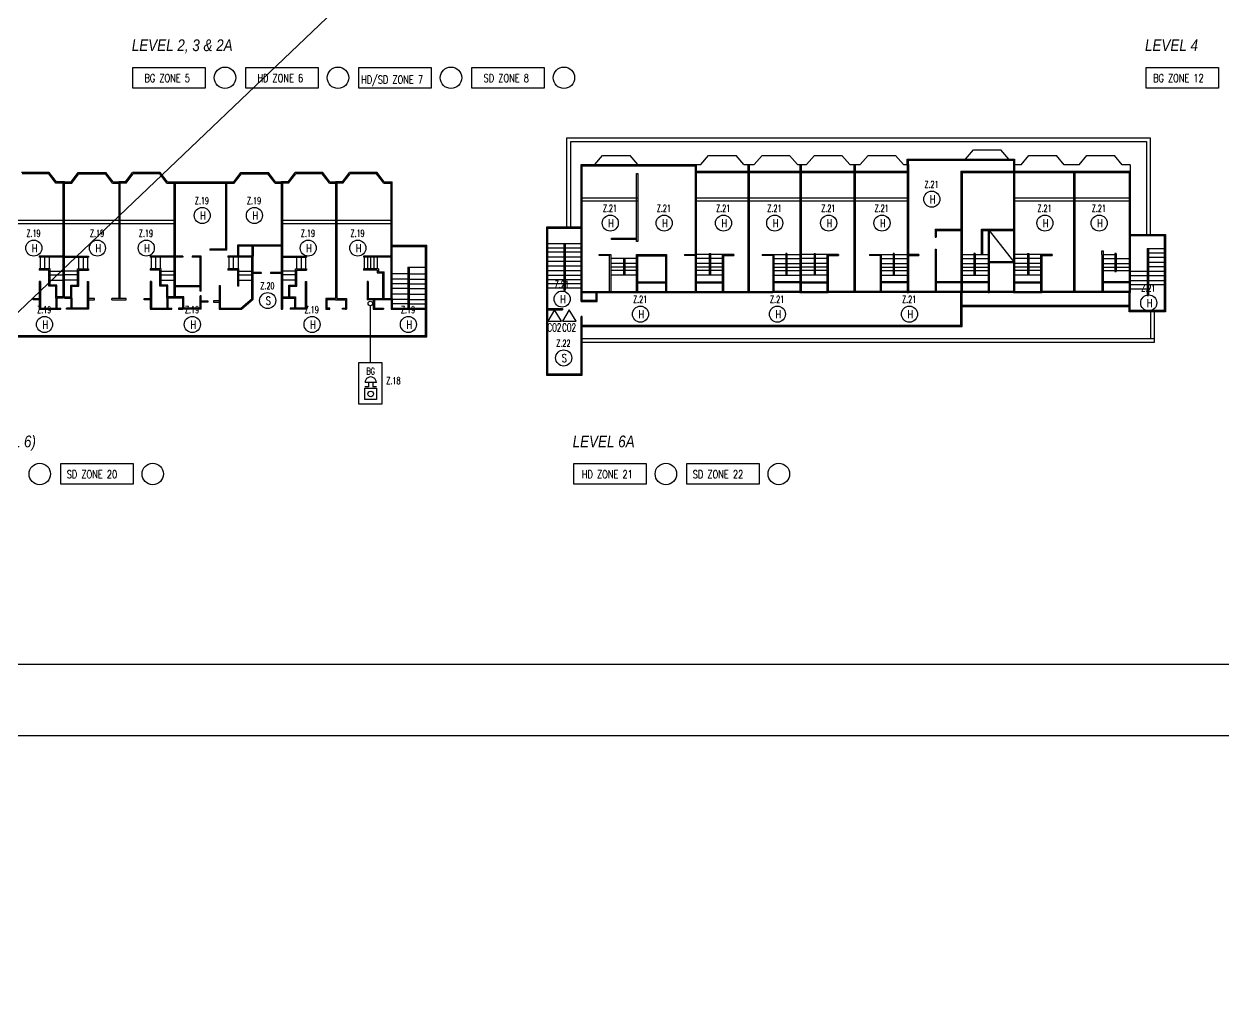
# Model space of a CAD drawing. Extents: x -3977 to 6343, y -1567 to 1206.
# Drawn here: x -2976.2 to -2640.8, y -1567.3 to -1292.1 of the extents above; entities that cross this region are included whole.
import ezdxf

# ---------------------------------------------------------------- set-up
doc = ezdxf.new("R2010")
doc.units = 0
doc.layers.get('0').update_dxf_attribs({"linetype": 'CONTINUOUS'})
for name, color, linetype in [('BUILD', 8, 'CONTINUOUS'), ('FF_GRID_LINE', 8, 'CONTINUOUS'), ('MIMIC_SIZE', 7, 'CONTINUOUS'), ('TEXT', 8, 'CONTINUOUS')]:
    doc.layers.add(name, color=color, linetype=linetype)
doc.styles.add('ARIAL_NARROW_ITALIC', font='ARIALNI.TTF')
doc.styles.add('BADAI', font='romans.shx', dxfattribs={"width": 0.65})
doc.styles.add('PLOT02__REVB$0$NARROW', font='SIMPLEX', dxfattribs={"width": 0.75})

# ---------------------------------------------------------------- blocks, each defined once
blk = doc.blocks.new('D-433-1_MIMIC_SIZE_900_X_1')
at = {"layer": 'MIMIC_SIZE'}
for points in [[(3.62, 53.07), (868.62, 53.07), (868.62, 478.07), (3.62, 478.07)], [(23.62, 73.07), (848.62, 73.07), (848.62, 458.07), (23.62, 458.07)]]:
    blk.add_lwpolyline(points, close=True, dxfattribs=at)

msp = doc.modelspace()

# ---------------------------------------------------------------- linework, layer by layer
at = {"color": 1}
for p, q in [((-2827.774, -1372.106), (-2829.679, -1375.282)), ((-2825.862, -1375.292), (-2827.774, -1372.106)), ((-2823.652, -1372.106), (-2825.557, -1375.282)), ((-2821.739, -1375.292), (-2823.652, -1372.106)), ((-2829.679, -1375.282), (-2825.862, -1375.292)), ((-2825.557, -1375.282), (-2821.739, -1375.292)), ((-2880.785, -1397.28, 16734.629), (-2880.781, -1394.099, 16734.629)), ((-2879.787, -1393.702, 16734.629), (-2880.781, -1393.701, 16734.629)), ((-2880.781, -1394.099, 16734.629), (-2877.6, -1394.102, 16734.629)), ((-2877.598, -1392.511, 16734.629), (-2880.78, -1392.508, 16734.629)), ((-2879.785, -1392.509, 16734.629), (-2879.787, -1393.702, 16734.629)), ((-2878.592, -1392.51, 16734.629), (-2878.594, -1393.703, 16734.629)), ((-2877.599, -1393.704, 16734.629), (-2878.594, -1393.703, 16734.629)), ((-2877.6, -1394.102, 16734.629), (-2877.603, -1397.284, 16734.629))]:
    msp.add_line(p, q, dxfattribs=at)
at = {"color": 7, "linetype": 'BYBLOCK'}
for points in [[(-2945.696, -1304.31), (-2925.446, -1304.31), (-2925.446, -1310.096), (-2945.696, -1310.096)], [(-2914.095, -1304.31), (-2893.845, -1304.31), (-2893.845, -1310.096), (-2914.095, -1310.096)], [(-2882.493, -1304.31), (-2862.244, -1304.31), (-2862.244, -1310.096), (-2882.493, -1310.096)], [(-2850.892, -1304.31), (-2830.643, -1304.31), (-2830.643, -1310.096), (-2850.892, -1310.096)], [(-2662.28, -1304.31), (-2642.03, -1304.31), (-2642.03, -1310.096), (-2662.28, -1310.096)], [(-2965.905, -1415.195), (-2945.655, -1415.195), (-2945.655, -1420.982), (-2965.905, -1420.982)], [(-2822.382, -1415.195), (-2802.133, -1415.195), (-2802.133, -1420.982), (-2822.382, -1420.982)], [(-2790.781, -1415.195), (-2770.531, -1415.195), (-2770.531, -1420.982), (-2790.781, -1420.982)]]:
    msp.add_lwpolyline(points, close=True, dxfattribs=at)
at = {"color": 1}
msp.add_lwpolyline([(-2882.539, -1386.879), (-2876.066, -1386.879), (-2876.066, -1398.52), (-2882.539, -1398.52)], close=True, dxfattribs=at)
at = {"color": 1, "linetype": 'BYBLOCK'}
for centre, radius in [((-2919.941, -1307.203), 3), ((-2888.34, -1307.203), 3), ((-2856.738, -1307.203), 3), ((-2825.137, -1307.203), 3), ((-2722.239, -1341.178), 2.25), ((-2926.307, -1345.74), 2.25), ((-2911.718, -1345.74), 2.25), ((-2812.17, -1347.876), 2.25), ((-2797.099, -1347.876), 2.25), ((-2780.498, -1347.876), 2.25), ((-2766.173, -1347.876), 2.25), ((-2751.089, -1347.876), 2.25), ((-2736.171, -1347.876), 2.25), ((-2690.605, -1347.876), 2.25), ((-2675.417, -1347.876), 2.25), ((-2973.426, -1354.875), 2.25), ((-2955.629, -1354.875), 2.25), ((-2941.964, -1354.875), 2.25), ((-2896.654, -1354.875), 2.25), ((-2882.794, -1354.875), 2.25), ((-2907.994, -1369.547), 2.25), ((-2825.642, -1369.126), 2.25), ((-2661.561, -1370.211), 2.25), ((-2879.303, -1370.352), 0.63), ((-2803.72, -1373.351), 2.25), ((-2765.418, -1373.351), 2.25), ((-2728.486, -1373.351), 2.25), ((-2970.42, -1376.247), 2.25), ((-2929.078, -1376.247), 2.25), ((-2895.588, -1376.247), 2.25), ((-2868.643, -1376.247), 2.25), ((-2825.199, -1385.618), 2.25), ((-2971.751, -1418.088), 3), ((-2940.15, -1418.088), 3), ((-2796.627, -1418.088), 3), ((-2765.026, -1418.088), 3)]:
    msp.add_circle(centre, radius, dxfattribs=at)
at = {"color": 1}
msp.add_circle((-2879.192, -1395.691, 16734.629), 0.795, dxfattribs=at)
msp.add_arc((-2879.189, -1392.51, 16734.629), 1.591, 359.93967, 179.93967, dxfattribs=at)
at = {"layer": 'FF_GRID_LINE', "color": 1}
msp.add_line((-2877.603, -1397.284, 16734.629), (-2880.785, -1397.28, 16734.629), dxfattribs=at)
at = {"layer": 'MIMIC_SIZE', "color": 1}
for p, q in [((-2537.734, -952.855), (-3181.641, -1567.27)), ((-2879.303, -1370.982), (-2879.303, -1386.879))]:
    msp.add_line(p, q, dxfattribs=at)
at = {"layer": 'MIMIC_SIZE', "color": 0, "linetype": 'BYBLOCK'}
for p, q in [((-2824.28, -1349.047), (-2824.28, -1323.992)), ((-2824.28, -1323.992), (-2661.115, -1323.992)), ((-2661.115, -1323.992), (-2661.115, -1351.054)), ((-2823.247, -1349.047), (-2823.247, -1325.025)), ((-2823.247, -1325.025), (-2662.148, -1325.025)), ((-2712.786, -1329.94), (-2710.58, -1327.344)), ((-2710.58, -1327.344), (-2702.9, -1327.344)), ((-2700.694, -1329.94), (-2702.9, -1327.344)), ((-2662.148, -1325.025), (-2662.148, -1351.054)), ((-2816.511, -1331.509), (-2814.305, -1328.913)), ((-2814.305, -1328.913), (-2806.625, -1328.913)), ((-2804.419, -1331.509), (-2806.625, -1328.913)), ((-2786.874, -1331.509), (-2784.668, -1328.913)), ((-2784.668, -1328.913), (-2776.989, -1328.913)), ((-2774.782, -1331.509), (-2776.989, -1328.913)), ((-2771.91, -1331.509), (-2769.703, -1328.913)), ((-2769.703, -1328.913), (-2762.024, -1328.913)), ((-2759.818, -1331.509), (-2762.024, -1328.913)), ((-2757.265, -1331.509), (-2755.059, -1328.913)), ((-2755.059, -1328.913), (-2747.38, -1328.913)), ((-2745.174, -1331.509), (-2747.38, -1328.913)), ((-2742.263, -1331.509), (-2740.056, -1328.913)), ((-2740.056, -1328.913), (-2732.377, -1328.913)), ((-2730.171, -1331.509), (-2732.377, -1328.913)), ((-2729.116, -1331.509), (-2729.116, -1329.94)), ((-2729.116, -1329.94), (-2699.059, -1329.94)), ((-2729.116, -1330.265), (-2699.059, -1330.265)), ((-2728.791, -1331.509), (-2728.791, -1329.94)), ((-2699.384, -1329.94), (-2699.384, -1367.325)), ((-2699.059, -1329.94), (-2699.059, -1367.325)), ((-2697.284, -1331.526), (-2695.078, -1328.93)), ((-2695.078, -1328.93), (-2687.398, -1328.93)), ((-2685.192, -1331.526), (-2687.398, -1328.93)), ((-2681.036, -1331.526), (-2678.83, -1328.93)), ((-2678.83, -1328.93), (-2671.15, -1328.93)), ((-2668.944, -1331.526), (-2671.15, -1328.93)), ((-2969.097, -1333.74), (-2976.823, -1333.74)), ((-2969.256, -1334.065), (-2976.663, -1334.065)), ((-2967.259, -1336.655), (-2969.256, -1334.065)), ((-2967.099, -1336.33), (-2969.097, -1333.74)), ((-2962.971, -1336.33), (-2960.974, -1333.74)), ((-2962.811, -1336.655), (-2960.814, -1334.065)), ((-2960.974, -1333.74), (-2953.248, -1333.74)), ((-2960.814, -1334.065), (-2953.407, -1334.065)), ((-2951.41, -1336.655), (-2953.407, -1334.065)), ((-2951.25, -1336.33), (-2953.248, -1333.74)), ((-2947.772, -1336.33), (-2945.775, -1333.74)), ((-2947.612, -1336.655), (-2945.615, -1334.065)), ((-2938.048, -1333.74), (-2945.775, -1333.74)), ((-2938.208, -1334.065), (-2945.615, -1334.065)), ((-2936.211, -1336.655), (-2938.208, -1334.065)), ((-2936.051, -1336.33), (-2938.048, -1333.74)), ((-2917.498, -1336.33), (-2915.501, -1333.74)), ((-2917.339, -1336.655), (-2915.341, -1334.065)), ((-2915.501, -1333.74), (-2907.775, -1333.74)), ((-2915.341, -1334.065), (-2907.934, -1334.065)), ((-2905.937, -1336.655), (-2907.934, -1334.065)), ((-2905.777, -1336.33), (-2907.775, -1333.74)), ((-2902.299, -1336.33), (-2900.302, -1333.74)), ((-2902.139, -1336.655), (-2900.142, -1334.065)), ((-2892.575, -1333.74), (-2900.302, -1333.74)), ((-2892.735, -1334.065), (-2900.142, -1334.065)), ((-2890.738, -1336.655), (-2892.735, -1334.065)), ((-2890.578, -1336.33), (-2892.575, -1333.74)), ((-2887.1, -1336.33), (-2885.102, -1333.74)), ((-2886.94, -1336.655), (-2884.943, -1334.065)), ((-2877.376, -1333.74), (-2885.102, -1333.74)), ((-2877.536, -1334.065), (-2884.943, -1334.065)), ((-2875.538, -1336.655), (-2877.536, -1334.065)), ((-2875.379, -1336.33), (-2877.376, -1333.74)), ((-2820.361, -1369.806), (-2820.361, -1331.509)), ((-2820.361, -1331.509), (-2788.113, -1331.509)), ((-2820.361, -1331.833), (-2788.113, -1331.833)), ((-2820.036, -1369.806), (-2820.036, -1331.509)), ((-2804.799, -1353.015), (-2804.799, -1333.969)), ((-2804.799, -1333.969), (-2804.474, -1333.969)), ((-2804.474, -1333.969), (-2804.474, -1353.015)), ((-2788.438, -1331.509), (-2788.438, -1367)), ((-2788.438, -1331.509), (-2786.874, -1331.509)), ((-2788.113, -1331.509), (-2788.113, -1367.325)), ((-2788.113, -1333.376), (-2728.791, -1333.376)), ((-2788.113, -1333.701), (-2728.791, -1333.701)), ((-2774.782, -1331.509), (-2771.91, -1331.509)), ((-2773.652, -1331.509), (-2773.652, -1367.325)), ((-2773.327, -1331.509), (-2773.327, -1367.325)), ((-2759.818, -1331.509), (-2757.265, -1331.509)), ((-2759.14, -1331.509), (-2759.14, -1367.325)), ((-2758.815, -1331.509), (-2758.815, -1367.325)), ((-2745.174, -1331.509), (-2742.263, -1331.509)), ((-2744.005, -1331.509), (-2744.005, -1367.325)), ((-2743.68, -1331.509), (-2743.68, -1367.325)), ((-2730.171, -1331.509), (-2728.791, -1331.509)), ((-2729.116, -1331.509), (-2729.116, -1367.325)), ((-2728.791, -1331.509), (-2728.791, -1367.325)), ((-2714.103, -1333.376), (-2699.059, -1333.376)), ((-2714.103, -1333.376), (-2714.103, -1367.325)), ((-2714.103, -1333.701), (-2699.059, -1333.701)), ((-2713.778, -1333.376), (-2713.778, -1367.325)), ((-2699.059, -1331.509), (-2699.059, -1367.325)), ((-2697.284, -1331.526), (-2699.059, -1331.526)), ((-2699.059, -1333.376), (-2666.741, -1333.376)), ((-2699.059, -1333.701), (-2666.741, -1333.701)), ((-2681.036, -1331.526), (-2685.192, -1331.526)), ((-2682.58, -1333.376), (-2682.58, -1367.325)), ((-2682.255, -1333.376), (-2682.255, -1367.325)), ((-2666.741, -1331.526), (-2668.944, -1331.526)), ((-2667.066, -1333.376), (-2667.066, -1367.325)), ((-2666.741, -1331.526), (-2666.741, -1333.376)), ((-2666.741, -1333.376), (-2666.741, -1367.325)), ((-2964.873, -1336.655), (-2967.259, -1336.655)), ((-2964.873, -1336.33), (-2967.099, -1336.33)), ((-2965.198, -1368.859), (-2965.198, -1336.33)), ((-2965.198, -1336.33), (-2962.971, -1336.33)), ((-2965.198, -1368.859), (-2965.198, -1336.33)), ((-2965.198, -1336.655), (-2962.811, -1336.655)), ((-2964.873, -1368.859), (-2964.873, -1336.33)), ((-2964.873, -1368.859), (-2964.873, -1336.33)), ((-2951.41, -1336.655), (-2949.349, -1336.655)), ((-2951.25, -1336.33), (-2949.349, -1336.33)), ((-2949.673, -1336.33), (-2949.673, -1369.007)), ((-2947.772, -1336.33), (-2949.673, -1336.33)), ((-2947.612, -1336.655), (-2949.673, -1336.655)), ((-2949.349, -1336.33), (-2949.349, -1369.007)), ((-2936.211, -1336.655), (-2933.824, -1336.655)), ((-2936.051, -1336.33), (-2933.824, -1336.33)), ((-2934.149, -1368.859), (-2934.149, -1336.33)), ((-2933.824, -1368.859), (-2933.824, -1336.33)), ((-2933.824, -1336.33), (-2917.498, -1336.33)), ((-2933.824, -1336.655), (-2917.339, -1336.655)), ((-2919.725, -1355.477), (-2919.725, -1336.33)), ((-2919.4, -1355.477), (-2919.4, -1336.33)), ((-2905.937, -1336.655), (-2903.876, -1336.655)), ((-2905.777, -1336.33), (-2903.876, -1336.33)), ((-2904.201, -1336.33), (-2904.201, -1371.99)), ((-2902.299, -1336.33), (-2904.201, -1336.33)), ((-2902.139, -1336.655), (-2904.201, -1336.655)), ((-2903.876, -1336.33), (-2903.876, -1371.99)), ((-2890.738, -1336.655), (-2888.676, -1336.655)), ((-2890.578, -1336.33), (-2888.676, -1336.33)), ((-2889.001, -1336.33), (-2889.001, -1369.007)), ((-2887.1, -1336.33), (-2889.001, -1336.33)), ((-2886.94, -1336.655), (-2889.001, -1336.655)), ((-2888.676, -1336.33), (-2888.676, -1369.007)), ((-2875.538, -1336.655), (-2873.152, -1336.655)), ((-2875.379, -1336.33), (-2873.152, -1336.33)), ((-2873.477, -1369.007), (-2873.477, -1336.33)), ((-2873.152, -1369.332), (-2873.152, -1336.33)), ((-2820.036, -1340.766), (-2804.474, -1340.766)), ((-2788.438, -1340.766), (-2728.791, -1340.766)), ((-2699.384, -1340.766), (-2667.066, -1340.766)), ((-2820.036, -1341.675), (-2804.474, -1341.675)), ((-2788.438, -1341.675), (-2728.791, -1341.675)), ((-2699.384, -1341.675), (-2667.066, -1341.675)), ((-2996.246, -1347.09), (-2933.824, -1347.09)), ((-2996.246, -1347.999), (-2933.824, -1347.999)), ((-2904.201, -1347.09), (-2873.477, -1347.09)), ((-2904.201, -1347.999), (-2873.477, -1347.999)), ((-2820.361, -1349.047), (-2830.05, -1349.047)), ((-2830.05, -1349.047), (-2830.05, -1390.407)), ((-2820.361, -1349.372), (-2830.05, -1349.372)), ((-2829.725, -1349.047), (-2829.725, -1390.407)), ((-2721.304, -1349.589), (-2713.778, -1349.589)), ((-2721.304, -1349.589), (-2721.304, -1351.807)), ((-2721.304, -1349.914), (-2713.778, -1349.914)), ((-2720.979, -1349.589), (-2720.979, -1351.807)), ((-2708.33, -1356.657), (-2708.33, -1349.589)), ((-2708.33, -1349.589), (-2706.585, -1349.589)), ((-2708.33, -1349.914), (-2706.585, -1349.914)), ((-2708.005, -1356.657), (-2708.005, -1349.589)), ((-2706.585, -1349.589), (-2699.059, -1349.589)), ((-2706.585, -1349.914), (-2699.059, -1349.914)), ((-2706.514, -1349.589), (-2706.514, -1367.325)), ((-2706.189, -1349.589), (-2706.189, -1367.325)), ((-2706.189, -1349.914), (-2699.384, -1358.591)), ((-2666.741, -1351.054), (-2656.874, -1351.054)), ((-2666.741, -1351.379), (-2657.198, -1351.379)), ((-2657.198, -1351.054), (-2657.198, -1372.69)), ((-2656.874, -1351.054), (-2656.874, -1372.69)), ((-2916.395, -1357.111), (-2916.395, -1353.935)), ((-2916.395, -1353.935), (-2904.201, -1353.935)), ((-2916.07, -1357.111), (-2916.07, -1353.935)), ((-2916.07, -1354.259), (-2904.201, -1354.259)), ((-2912.389, -1353.935), (-2912.389, -1357.111)), ((-2912.064, -1353.935), (-2912.064, -1357.111)), ((-2873.152, -1354.053), (-2863.514, -1354.053)), ((-2873.152, -1354.377), (-2863.839, -1354.377)), ((-2863.839, -1379.355), (-2863.839, -1354.053)), ((-2863.514, -1379.68), (-2863.514, -1354.053)), ((-2829.725, -1354.779), (-2825.132, -1354.779)), ((-2829.578, -1353.537), (-2824.807, -1353.537)), ((-2825.132, -1353.537), (-2825.132, -1366.659)), ((-2825.132, -1353.537), (-2820.361, -1353.537)), ((-2824.807, -1353.537), (-2824.807, -1366.659)), ((-2824.807, -1354.779), (-2820.361, -1354.779)), ((-2811.854, -1352.428), (-2811.854, -1352.103)), ((-2811.854, -1352.103), (-2804.799, -1352.103)), ((-2804.799, -1352.428), (-2811.854, -1352.428)), ((-2804.474, -1353.015), (-2804.799, -1353.015)), ((-2721.304, -1351.807), (-2720.979, -1351.807)), ((-2964.873, -1357.111), (-2971.917, -1357.111)), ((-2971.917, -1357.111), (-2971.917, -1357.435)), ((-2964.873, -1357.435), (-2971.917, -1357.435)), ((-2971.681, -1357.435), (-2971.681, -1360.684)), ((-2970.423, -1357.435), (-2970.423, -1360.684)), ((-2969.11, -1357.435), (-2969.11, -1360.684)), ((-2965.198, -1357.111), (-2958.153, -1357.111)), ((-2965.198, -1366.067), (-2965.198, -1357.111)), ((-2965.198, -1357.435), (-2958.153, -1357.435)), ((-2964.873, -1366.067), (-2964.873, -1357.111)), ((-2960.96, -1357.435), (-2960.96, -1360.684)), ((-2959.648, -1357.435), (-2959.648, -1360.684)), ((-2958.39, -1357.435), (-2958.39, -1360.684)), ((-2958.153, -1357.111), (-2958.153, -1357.435)), ((-2933.824, -1357.111), (-2940.869, -1357.111)), ((-2940.869, -1357.111), (-2940.869, -1357.435)), ((-2933.824, -1357.435), (-2940.869, -1357.435)), ((-2940.633, -1357.435), (-2940.633, -1360.684)), ((-2939.374, -1357.435), (-2939.374, -1360.684)), ((-2938.062, -1357.435), (-2938.062, -1360.684)), ((-2934.149, -1366.067), (-2934.149, -1357.111)), ((-2931.735, -1357.111), (-2933.824, -1357.111)), ((-2931.735, -1357.435), (-2933.824, -1357.435)), ((-2931.735, -1357.111), (-2931.735, -1357.435)), ((-2926.589, -1357.111), (-2929.086, -1357.111)), ((-2929.086, -1357.111), (-2929.086, -1357.435)), ((-2926.914, -1357.435), (-2929.086, -1357.435)), ((-2926.914, -1366.94), (-2926.914, -1357.435)), ((-2926.589, -1366.94), (-2926.589, -1357.111)), ((-2919.4, -1355.153), (-2924.139, -1355.153)), ((-2924.139, -1355.153), (-2924.139, -1355.477)), ((-2919.4, -1355.477), (-2924.139, -1355.477)), ((-2912.064, -1357.111), (-2919.108, -1357.111)), ((-2919.108, -1357.111), (-2919.108, -1357.435)), ((-2912.064, -1357.435), (-2919.108, -1357.435)), ((-2918.872, -1357.435), (-2918.872, -1360.684)), ((-2917.614, -1357.435), (-2917.614, -1360.684)), ((-2916.302, -1357.435), (-2916.302, -1360.684)), ((-2912.389, -1366.067), (-2912.389, -1357.111)), ((-2912.064, -1366.067), (-2912.064, -1357.111)), ((-2904.201, -1357.111), (-2897.156, -1357.111)), ((-2904.201, -1357.435), (-2897.156, -1357.435)), ((-2899.963, -1357.435), (-2899.963, -1360.684)), ((-2898.651, -1357.435), (-2898.651, -1360.684)), ((-2897.392, -1357.435), (-2897.392, -1360.684)), ((-2897.156, -1357.111), (-2897.156, -1357.435)), ((-2873.477, -1357.111), (-2881.235, -1357.111)), ((-2881.235, -1357.111), (-2881.235, -1357.435)), ((-2873.477, -1357.435), (-2881.235, -1357.435)), ((-2880.999, -1357.435), (-2880.999, -1360.684)), ((-2880.097, -1357.435), (-2880.097, -1360.684)), ((-2879.197, -1357.435), (-2879.197, -1360.684)), ((-2878.297, -1357.435), (-2878.297, -1360.684)), ((-2877.397, -1357.435), (-2877.397, -1360.684)), ((-2873.477, -1366.067), (-2873.477, -1357.111)), ((-2829.725, -1355.933), (-2825.132, -1355.933)), ((-2829.725, -1357.33), (-2825.132, -1357.33)), ((-2824.807, -1355.933), (-2820.361, -1355.933)), ((-2824.807, -1357.33), (-2820.361, -1357.33)), ((-2815.32, -1356.944), (-2815.32, -1356.619)), ((-2815.32, -1356.619), (-2812.388, -1356.619)), ((-2812.388, -1356.944), (-2815.32, -1356.944)), ((-2812.388, -1356.619), (-2812.063, -1356.619)), ((-2812.388, -1367), (-2812.388, -1356.944)), ((-2812.063, -1356.619), (-2812.063, -1367)), ((-2804.799, -1357.783), (-2812.063, -1357.783)), ((-2808.431, -1357.783), (-2808.431, -1362.489)), ((-2808.106, -1357.783), (-2808.106, -1362.489)), ((-2804.799, -1367), (-2804.799, -1356.702)), ((-2804.799, -1356.702), (-2796.438, -1356.702)), ((-2804.799, -1357.027), (-2796.438, -1357.027)), ((-2804.474, -1367), (-2804.474, -1356.702)), ((-2796.763, -1356.702), (-2796.763, -1367)), ((-2796.438, -1356.702), (-2796.438, -1367)), ((-2791.37, -1356.619), (-2788.438, -1356.619)), ((-2791.37, -1356.619), (-2791.37, -1356.944)), ((-2788.438, -1356.944), (-2791.37, -1356.944)), ((-2784.481, -1356.657), (-2788.113, -1356.657)), ((-2784.481, -1357.783), (-2788.113, -1357.783)), ((-2784.481, -1356.366), (-2784.481, -1362.489)), ((-2784.481, -1356.366), (-2784.156, -1356.366)), ((-2784.156, -1356.366), (-2784.156, -1357.783)), ((-2780.849, -1356.657), (-2784.156, -1356.657)), ((-2780.849, -1357.783), (-2784.156, -1357.783)), ((-2784.156, -1357.783), (-2784.156, -1362.489)), ((-2780.849, -1356.619), (-2780.849, -1367.325)), ((-2777.591, -1356.619), (-2780.849, -1356.619)), ((-2780.524, -1356.619), (-2780.524, -1367.325)), ((-2780.524, -1356.944), (-2777.591, -1356.944)), ((-2777.591, -1356.619), (-2777.591, -1356.944)), ((-2769.661, -1356.619), (-2766.404, -1356.619)), ((-2769.661, -1356.619), (-2769.661, -1356.944)), ((-2766.729, -1356.944), (-2769.661, -1356.944)), ((-2766.729, -1356.619), (-2766.729, -1367.325)), ((-2766.404, -1356.619), (-2766.404, -1367.325)), ((-2766.404, -1356.657), (-2763.097, -1356.657)), ((-2766.404, -1357.783), (-2763.097, -1357.783)), ((-2762.772, -1356.366), (-2763.097, -1356.366)), ((-2763.097, -1356.366), (-2763.097, -1357.783)), ((-2763.097, -1357.783), (-2763.097, -1362.489)), ((-2762.772, -1356.366), (-2762.772, -1362.489)), ((-2762.772, -1356.657), (-2759.14, -1356.657)), ((-2762.772, -1357.783), (-2759.14, -1357.783)), ((-2755.183, -1356.657), (-2758.815, -1356.657)), ((-2755.183, -1357.783), (-2758.815, -1357.783)), ((-2755.183, -1356.366), (-2755.183, -1362.489)), ((-2755.183, -1356.366), (-2754.858, -1356.366)), ((-2754.858, -1356.366), (-2754.858, -1357.783)), ((-2751.551, -1356.657), (-2754.858, -1356.657)), ((-2751.551, -1357.783), (-2754.858, -1357.783)), ((-2754.858, -1357.783), (-2754.858, -1362.489)), ((-2751.551, -1356.619), (-2751.551, -1367.325)), ((-2748.294, -1356.619), (-2751.551, -1356.619)), ((-2751.226, -1356.619), (-2751.226, -1367.325)), ((-2751.226, -1356.944), (-2748.294, -1356.944)), ((-2748.294, -1356.619), (-2748.294, -1356.944)), ((-2739.638, -1356.619), (-2736.38, -1356.619)), ((-2739.638, -1356.619), (-2739.638, -1356.944)), ((-2736.705, -1356.944), (-2739.638, -1356.944)), ((-2736.705, -1356.619), (-2736.705, -1367.325)), ((-2736.38, -1356.619), (-2736.38, -1367.325)), ((-2736.38, -1356.657), (-2733.073, -1356.657)), ((-2736.38, -1357.783), (-2733.073, -1357.783)), ((-2732.748, -1356.366), (-2733.073, -1356.366)), ((-2733.073, -1356.366), (-2733.073, -1357.783)), ((-2733.073, -1357.783), (-2733.073, -1362.489)), ((-2732.748, -1356.366), (-2732.748, -1362.489)), ((-2732.748, -1356.657), (-2729.116, -1356.657)), ((-2732.748, -1357.783), (-2729.116, -1357.783)), ((-2725.859, -1356.619), (-2729.116, -1356.619)), ((-2728.791, -1356.944), (-2725.859, -1356.944)), ((-2725.859, -1356.619), (-2725.859, -1356.944)), ((-2721.304, -1355.188), (-2721.304, -1367.325)), ((-2721.304, -1355.188), (-2720.979, -1355.188)), ((-2720.979, -1355.188), (-2720.979, -1367.325)), ((-2714.103, -1356.619), (-2714.103, -1367.325)), ((-2713.778, -1356.619), (-2713.778, -1367.325)), ((-2713.778, -1356.657), (-2710.471, -1356.657)), ((-2713.778, -1357.783), (-2710.471, -1357.783)), ((-2710.146, -1356.366), (-2710.471, -1356.366)), ((-2710.471, -1356.366), (-2710.471, -1357.783)), ((-2710.471, -1357.783), (-2710.471, -1362.489)), ((-2710.146, -1356.366), (-2710.146, -1362.489)), ((-2710.146, -1356.657), (-2706.514, -1356.657)), ((-2710.146, -1357.783), (-2706.514, -1357.783)), ((-2695.427, -1356.657), (-2699.059, -1356.657)), ((-2695.427, -1357.783), (-2699.059, -1357.783)), ((-2695.427, -1356.366), (-2695.427, -1362.489)), ((-2695.427, -1356.366), (-2695.102, -1356.366)), ((-2695.102, -1356.366), (-2695.102, -1357.783)), ((-2691.795, -1356.657), (-2695.102, -1356.657)), ((-2691.795, -1357.783), (-2695.102, -1357.783)), ((-2695.102, -1357.783), (-2695.102, -1362.489)), ((-2691.795, -1356.619), (-2691.795, -1367.325)), ((-2688.538, -1356.619), (-2691.795, -1356.619)), ((-2691.47, -1356.619), (-2691.47, -1367.325)), ((-2691.47, -1356.944), (-2688.538, -1356.944)), ((-2688.538, -1356.619), (-2688.538, -1356.944)), ((-2674.655, -1356.619), (-2674.655, -1355.646)), ((-2674.655, -1355.646), (-2674.33, -1355.646)), ((-2674.655, -1356.619), (-2674.655, -1367.325)), ((-2674.33, -1355.646), (-2674.33, -1356.619)), ((-2674.33, -1356.619), (-2674.33, -1367.325)), ((-2674.33, -1356.657), (-2671.022, -1356.657)), ((-2674.33, -1357.783), (-2671.022, -1357.783)), ((-2670.698, -1356.366), (-2671.022, -1356.366)), ((-2671.022, -1356.366), (-2671.022, -1357.783)), ((-2671.022, -1357.783), (-2671.022, -1361.449)), ((-2670.698, -1356.366), (-2670.698, -1361.449)), ((-2670.698, -1357.783), (-2667.066, -1357.783)), ((-2661.97, -1354.985), (-2661.97, -1368.107)), ((-2661.97, -1354.985), (-2657.198, -1354.985)), ((-2661.645, -1354.985), (-2661.645, -1368.107)), ((-2661.645, -1356.227), (-2657.198, -1356.227)), ((-2661.645, -1357.381), (-2657.198, -1357.381)), ((-2968.879, -1360.684), (-2971.917, -1360.684)), ((-2971.917, -1360.684), (-2971.917, -1361.009)), ((-2969.204, -1361.009), (-2971.917, -1361.009)), ((-2969.204, -1365.521), (-2969.204, -1361.009)), ((-2968.879, -1365.521), (-2968.879, -1360.684)), ((-2968.879, -1361.325), (-2965.198, -1361.325)), ((-2961.191, -1361.325), (-2964.873, -1361.325)), ((-2961.191, -1360.684), (-2958.153, -1360.684)), ((-2961.191, -1365.521), (-2961.191, -1360.684)), ((-2960.866, -1361.009), (-2958.153, -1361.009)), ((-2960.866, -1365.521), (-2960.866, -1361.009)), ((-2958.153, -1360.684), (-2958.153, -1361.009)), ((-2937.831, -1360.684), (-2940.869, -1360.684)), ((-2940.869, -1360.684), (-2940.869, -1361.009)), ((-2938.156, -1361.009), (-2940.869, -1361.009)), ((-2938.156, -1365.521), (-2938.156, -1361.009)), ((-2937.831, -1365.521), (-2937.831, -1360.684)), ((-2937.831, -1361.325), (-2934.149, -1361.325)), ((-2916.07, -1360.684), (-2919.108, -1360.684)), ((-2919.108, -1360.684), (-2919.108, -1361.009)), ((-2916.395, -1361.009), (-2919.108, -1361.009)), ((-2916.395, -1365.521), (-2916.395, -1361.009)), ((-2916.07, -1365.521), (-2916.07, -1360.684)), ((-2916.07, -1361.325), (-2912.389, -1361.325)), ((-2909.786, -1361.67), (-2912.064, -1361.67)), ((-2909.786, -1361.67), (-2909.786, -1361.995)), ((-2904.201, -1361.67), (-2907.21, -1361.67)), ((-2907.21, -1361.67), (-2907.21, -1361.995)), ((-2900.194, -1361.325), (-2903.876, -1361.325)), ((-2900.194, -1360.684), (-2897.156, -1360.684)), ((-2900.194, -1365.521), (-2900.194, -1360.684)), ((-2899.869, -1361.009), (-2897.156, -1361.009)), ((-2899.869, -1365.521), (-2899.869, -1361.009)), ((-2897.156, -1360.684), (-2897.156, -1361.009)), ((-2877.042, -1360.684), (-2881.235, -1360.684)), ((-2881.235, -1360.684), (-2881.235, -1361.009)), ((-2877.367, -1361.009), (-2881.235, -1361.009)), ((-2877.367, -1361.009), (-2877.367, -1361.8)), ((-2877.042, -1360.684), (-2877.042, -1361.475)), ((-2877.042, -1361.475), (-2875.444, -1361.475)), ((-2875.444, -1369.007), (-2875.444, -1361.475)), ((-2868.782, -1360.224), (-2868.782, -1371.666)), ((-2868.782, -1360.224), (-2863.839, -1360.224)), ((-2868.457, -1360.224), (-2868.457, -1371.666)), ((-2829.725, -1358.55), (-2825.132, -1358.55)), ((-2829.725, -1359.859), (-2825.132, -1359.859)), ((-2829.725, -1361.102), (-2825.132, -1361.102)), ((-2824.807, -1358.55), (-2820.361, -1358.55)), ((-2824.807, -1359.859), (-2820.361, -1359.859)), ((-2824.807, -1361.102), (-2820.361, -1361.102)), ((-2808.431, -1359.216), (-2812.063, -1359.216)), ((-2808.431, -1360.242), (-2812.063, -1360.242)), ((-2808.431, -1361.154), (-2812.063, -1361.154)), ((-2804.799, -1359.216), (-2808.106, -1359.216)), ((-2804.799, -1360.242), (-2808.106, -1360.242)), ((-2804.799, -1361.154), (-2808.106, -1361.154)), ((-2784.481, -1359.216), (-2788.113, -1359.216)), ((-2784.481, -1360.242), (-2788.113, -1360.242)), ((-2784.481, -1361.154), (-2788.113, -1361.154)), ((-2780.849, -1359.216), (-2784.156, -1359.216)), ((-2780.849, -1360.242), (-2784.156, -1360.242)), ((-2780.849, -1361.154), (-2784.156, -1361.154)), ((-2766.404, -1359.216), (-2763.097, -1359.216)), ((-2766.404, -1360.242), (-2763.097, -1360.242)), ((-2766.404, -1361.154), (-2763.097, -1361.154)), ((-2762.772, -1359.216), (-2759.14, -1359.216)), ((-2762.772, -1360.242), (-2759.14, -1360.242)), ((-2762.772, -1361.154), (-2759.14, -1361.154)), ((-2755.183, -1359.216), (-2758.815, -1359.216)), ((-2755.183, -1360.242), (-2758.815, -1360.242)), ((-2755.183, -1361.154), (-2758.815, -1361.154)), ((-2751.551, -1359.216), (-2754.858, -1359.216)), ((-2751.551, -1360.242), (-2754.858, -1360.242)), ((-2751.551, -1361.154), (-2754.858, -1361.154)), ((-2736.38, -1359.216), (-2733.073, -1359.216)), ((-2736.38, -1360.242), (-2733.073, -1360.242)), ((-2736.38, -1361.154), (-2733.073, -1361.154)), ((-2732.748, -1359.216), (-2729.116, -1359.216)), ((-2732.748, -1360.242), (-2729.116, -1360.242)), ((-2732.748, -1361.154), (-2729.116, -1361.154)), ((-2713.778, -1359.216), (-2710.471, -1359.216)), ((-2713.778, -1360.242), (-2710.471, -1360.242)), ((-2713.778, -1361.154), (-2710.471, -1361.154)), ((-2710.146, -1359.216), (-2706.514, -1359.216)), ((-2710.146, -1360.242), (-2706.514, -1360.242)), ((-2710.146, -1361.154), (-2706.514, -1361.154)), ((-2706.585, -1358.591), (-2699.059, -1358.591)), ((-2706.585, -1358.915), (-2699.059, -1358.915)), ((-2695.427, -1359.216), (-2699.059, -1359.216)), ((-2695.427, -1360.242), (-2699.059, -1360.242)), ((-2695.427, -1361.154), (-2699.059, -1361.154)), ((-2691.795, -1359.216), (-2695.102, -1359.216)), ((-2691.795, -1360.242), (-2695.102, -1360.242)), ((-2691.795, -1361.154), (-2695.102, -1361.154)), ((-2674.33, -1359.216), (-2671.022, -1359.216)), ((-2674.33, -1360.242), (-2671.022, -1360.242)), ((-2674.33, -1361.154), (-2671.022, -1361.154)), ((-2671.022, -1361.449), (-2670.698, -1361.449)), ((-2670.698, -1359.216), (-2667.066, -1359.216)), ((-2670.698, -1360.242), (-2667.066, -1360.242)), ((-2670.698, -1361.154), (-2667.066, -1361.154)), ((-2666.741, -1361.307), (-2661.97, -1361.307)), ((-2661.645, -1358.778), (-2657.198, -1358.778)), ((-2661.645, -1359.999), (-2657.198, -1359.999)), ((-2661.645, -1361.307), (-2657.198, -1361.307)), ((-2971.917, -1364.236), (-2971.917, -1371.99)), ((-2971.592, -1364.236), (-2971.917, -1364.236)), ((-2971.592, -1364.236), (-2971.592, -1371.99)), ((-2968.879, -1362.367), (-2965.198, -1362.367)), ((-2968.879, -1363.817), (-2965.198, -1363.817)), ((-2961.191, -1362.367), (-2964.873, -1362.367)), ((-2961.191, -1363.817), (-2964.873, -1363.817)), ((-2958.478, -1364.236), (-2958.478, -1371.99)), ((-2958.478, -1364.236), (-2958.153, -1364.236)), ((-2958.153, -1364.236), (-2958.153, -1371.99)), ((-2940.869, -1364.236), (-2940.869, -1371.99)), ((-2940.544, -1364.236), (-2940.869, -1364.236)), ((-2940.544, -1364.236), (-2940.544, -1371.99)), ((-2937.831, -1362.367), (-2934.149, -1362.367)), ((-2937.831, -1363.817), (-2934.149, -1363.817)), ((-2916.07, -1362.367), (-2912.389, -1362.367)), ((-2916.07, -1363.817), (-2912.389, -1363.817)), ((-2909.786, -1361.995), (-2912.064, -1361.995)), ((-2904.201, -1361.995), (-2907.21, -1361.995)), ((-2900.194, -1362.367), (-2903.876, -1362.367)), ((-2900.194, -1363.817), (-2903.876, -1363.817)), ((-2897.481, -1364.236), (-2897.481, -1371.99)), ((-2897.481, -1364.236), (-2897.156, -1364.236)), ((-2897.156, -1364.236), (-2897.156, -1371.99)), ((-2880.196, -1364.236), (-2880.196, -1369.007)), ((-2879.872, -1364.236), (-2880.196, -1364.236)), ((-2879.872, -1364.236), (-2879.872, -1369.007)), ((-2877.367, -1361.8), (-2875.769, -1361.8)), ((-2875.769, -1369.007), (-2875.769, -1361.8)), ((-2868.782, -1362.117), (-2873.152, -1362.117)), ((-2868.782, -1363.603), (-2873.152, -1363.603)), ((-2868.782, -1364.863), (-2873.152, -1364.863)), ((-2868.457, -1362.117), (-2863.839, -1362.117)), ((-2868.457, -1363.603), (-2863.839, -1363.603)), ((-2868.457, -1364.863), (-2863.839, -1364.863)), ((-2829.725, -1362.477), (-2825.132, -1362.477)), ((-2829.725, -1363.653), (-2825.132, -1363.653)), ((-2829.725, -1364.76), (-2825.132, -1364.76)), ((-2824.807, -1362.477), (-2820.361, -1362.477)), ((-2824.807, -1363.653), (-2820.361, -1363.653)), ((-2824.807, -1364.76), (-2820.361, -1364.76)), ((-2804.799, -1362.489), (-2812.063, -1362.489)), ((-2804.799, -1364.267), (-2796.438, -1364.267)), ((-2804.799, -1364.592), (-2796.438, -1364.592)), ((-2780.849, -1362.489), (-2788.113, -1362.489)), ((-2788.113, -1364.267), (-2780.524, -1364.267)), ((-2788.113, -1364.592), (-2780.524, -1364.592)), ((-2759.14, -1364.267), (-2766.729, -1364.267)), ((-2759.14, -1364.592), (-2766.729, -1364.592)), ((-2766.404, -1362.489), (-2759.14, -1362.489)), ((-2751.551, -1362.489), (-2758.815, -1362.489)), ((-2758.815, -1364.267), (-2751.226, -1364.267)), ((-2758.815, -1364.592), (-2751.226, -1364.592)), ((-2729.116, -1364.267), (-2736.705, -1364.267)), ((-2729.116, -1364.592), (-2736.705, -1364.592)), ((-2736.38, -1362.489), (-2729.116, -1362.489)), ((-2713.778, -1364.267), (-2721.304, -1364.267)), ((-2713.778, -1364.592), (-2721.304, -1364.592)), ((-2706.514, -1364.267), (-2714.103, -1364.267)), ((-2706.514, -1364.592), (-2714.103, -1364.592)), ((-2713.778, -1362.489), (-2706.514, -1362.489)), ((-2691.795, -1362.489), (-2699.059, -1362.489)), ((-2699.059, -1364.267), (-2691.47, -1364.267)), ((-2699.059, -1364.592), (-2691.47, -1364.592)), ((-2667.066, -1364.267), (-2674.655, -1364.267)), ((-2667.066, -1364.592), (-2674.655, -1364.592)), ((-2666.741, -1362.55), (-2661.97, -1362.55)), ((-2666.741, -1363.925), (-2661.97, -1363.925)), ((-2661.645, -1362.55), (-2657.198, -1362.55)), ((-2661.645, -1363.925), (-2657.198, -1363.925)), ((-2966.979, -1365.196), (-2969.204, -1365.196)), ((-2966.979, -1365.521), (-2969.204, -1365.521)), ((-2967.304, -1368.859), (-2967.304, -1365.196)), ((-2966.979, -1368.534), (-2966.979, -1365.196)), ((-2963.092, -1368.534), (-2963.092, -1365.196)), ((-2963.092, -1365.196), (-2960.866, -1365.196)), ((-2963.092, -1365.521), (-2960.866, -1365.521)), ((-2962.767, -1368.859), (-2962.767, -1365.196)), ((-2935.931, -1365.196), (-2938.156, -1365.196)), ((-2935.931, -1365.521), (-2938.156, -1365.521)), ((-2936.255, -1368.859), (-2936.255, -1365.196)), ((-2935.931, -1368.534), (-2935.931, -1365.196)), ((-2926.914, -1365.427), (-2933.824, -1365.427)), ((-2926.914, -1365.752), (-2933.824, -1365.752)), ((-2926.589, -1366.94), (-2926.914, -1366.94)), ((-2926.914, -1371.99), (-2926.914, -1368.234)), ((-2926.589, -1368.234), (-2926.914, -1368.234)), ((-2926.589, -1371.99), (-2926.589, -1368.234)), ((-2921.58, -1365.306), (-2921.58, -1371.99)), ((-2921.58, -1365.306), (-2921.255, -1365.306)), ((-2921.255, -1365.306), (-2921.255, -1371.99)), ((-2916.07, -1365.521), (-2916.395, -1365.521)), ((-2912.389, -1369.118), (-2912.389, -1366.067)), ((-2912.064, -1369.118), (-2912.064, -1366.067)), ((-2902.094, -1368.534), (-2902.094, -1365.196)), ((-2902.094, -1365.196), (-2899.869, -1365.196)), ((-2902.094, -1365.521), (-2899.869, -1365.521)), ((-2901.77, -1368.859), (-2901.77, -1365.196)), ((-2868.782, -1366.203), (-2873.152, -1366.203)), ((-2868.782, -1367.748), (-2873.152, -1367.748)), ((-2868.457, -1366.203), (-2863.839, -1366.203)), ((-2868.457, -1367.748), (-2863.839, -1367.748)), ((-2829.725, -1365.983), (-2825.132, -1365.983)), ((-2825.132, -1366.659), (-2824.807, -1366.659)), ((-2824.807, -1365.983), (-2820.361, -1365.983)), ((-2820.036, -1367), (-2788.438, -1367)), ((-2820.036, -1367.325), (-2788.113, -1367.325)), ((-2816.134, -1369.806), (-2816.134, -1367.325)), ((-2815.809, -1369.806), (-2815.809, -1367.325)), ((-2788.113, -1367), (-2780.524, -1367)), ((-2788.113, -1367.325), (-2780.524, -1367.325)), ((-2780.524, -1367), (-2766.729, -1367)), ((-2780.524, -1367.325), (-2766.729, -1367.325)), ((-2759.14, -1367), (-2766.729, -1367)), ((-2759.14, -1367.325), (-2766.729, -1367.325)), ((-2758.815, -1367.325), (-2759.14, -1367.325)), ((-2759.14, -1367.325), (-2758.815, -1367.325)), ((-2758.815, -1367), (-2751.226, -1367)), ((-2758.815, -1367.325), (-2751.226, -1367.325)), ((-2729.116, -1367), (-2751.226, -1367)), ((-2729.116, -1367.325), (-2751.226, -1367.325)), ((-2728.791, -1367.325), (-2729.116, -1367.325)), ((-2729.116, -1367.325), (-2728.791, -1367.325)), ((-2699.059, -1367), (-2728.791, -1367)), ((-2699.059, -1367.325), (-2728.791, -1367.325)), ((-2706.514, -1367), (-2714.103, -1367)), ((-2706.514, -1367.325), (-2714.103, -1367.325)), ((-2714.103, -1376.799), (-2714.103, -1367.325)), ((-2713.778, -1376.799), (-2713.778, -1367.325)), ((-2706.189, -1367.325), (-2706.514, -1367.325)), ((-2706.514, -1367.325), (-2706.189, -1367.325)), ((-2699.059, -1367.325), (-2699.384, -1367.325)), ((-2699.384, -1367.325), (-2699.059, -1367.325)), ((-2699.059, -1367), (-2691.47, -1367)), ((-2699.059, -1367.325), (-2691.47, -1367.325)), ((-2667.066, -1367), (-2691.47, -1367)), ((-2667.066, -1367.325), (-2691.47, -1367.325)), ((-2666.741, -1367.325), (-2667.066, -1367.325)), ((-2667.066, -1367.325), (-2666.741, -1367.325)), ((-2667.066, -1372.69), (-2667.066, -1367.325)), ((-2666.741, -1365.101), (-2661.97, -1365.101)), ((-2666.741, -1366.254), (-2661.97, -1366.254)), ((-2666.741, -1372.69), (-2666.741, -1367.325)), ((-2661.97, -1368.107), (-2661.645, -1368.107)), ((-2661.645, -1365.101), (-2657.198, -1365.101)), ((-2973.631, -1369.332), (-2973.631, -1369.007)), ((-2973.631, -1369.007), (-2971.592, -1369.007)), ((-2971.917, -1369.332), (-2973.631, -1369.332)), ((-2971.917, -1371.666), (-2965.821, -1371.666)), ((-2965.198, -1368.859), (-2967.304, -1368.859)), ((-2967.304, -1368.859), (-2967.304, -1371.666)), ((-2965.198, -1368.534), (-2966.979, -1368.534)), ((-2966.979, -1368.859), (-2966.979, -1371.666)), ((-2965.821, -1371.99), (-2965.821, -1371.666)), ((-2964.873, -1368.534), (-2963.092, -1368.534)), ((-2964.873, -1368.859), (-2962.767, -1368.859)), ((-2958.153, -1371.666), (-2964.25, -1371.666)), ((-2964.25, -1371.99), (-2964.25, -1371.666)), ((-2963.092, -1368.859), (-2963.092, -1371.666)), ((-2962.767, -1368.859), (-2962.767, -1371.666)), ((-2956.439, -1369.007), (-2958.478, -1369.007)), ((-2958.153, -1369.332), (-2956.439, -1369.332)), ((-2956.439, -1369.332), (-2956.439, -1369.007)), ((-2947.629, -1369.007), (-2951.635, -1369.007)), ((-2951.635, -1369.332), (-2951.635, -1369.007)), ((-2951.635, -1369.332), (-2947.629, -1369.332)), ((-2947.629, -1369.332), (-2947.629, -1369.007)), ((-2942.583, -1369.332), (-2942.583, -1369.007)), ((-2942.583, -1369.007), (-2940.544, -1369.007)), ((-2940.869, -1369.332), (-2942.583, -1369.332)), ((-2940.869, -1371.666), (-2934.772, -1371.666)), ((-2934.149, -1368.859), (-2936.255, -1368.859)), ((-2936.255, -1368.859), (-2936.255, -1371.666)), ((-2934.149, -1368.534), (-2935.931, -1368.534)), ((-2935.931, -1368.859), (-2935.931, -1371.666)), ((-2934.772, -1371.99), (-2934.772, -1371.666)), ((-2931.422, -1368.534), (-2934.149, -1368.534)), ((-2931.422, -1368.859), (-2934.149, -1368.859)), ((-2926.589, -1371.666), (-2932.963, -1371.666)), ((-2932.963, -1371.666), (-2932.963, -1371.99)), ((-2931.747, -1371.99), (-2931.747, -1368.534)), ((-2931.422, -1371.99), (-2931.422, -1368.534)), ((-2926.589, -1369.64), (-2924.711, -1369.64)), ((-2924.711, -1369.965), (-2926.589, -1369.965)), ((-2924.711, -1369.64), (-2924.711, -1369.965)), ((-2921.266, -1369.64), (-2923.144, -1369.64)), ((-2923.144, -1369.64), (-2923.144, -1369.965)), ((-2923.144, -1369.965), (-2921.266, -1369.965)), ((-2921.58, -1371.666), (-2915.349, -1371.666)), ((-2915.563, -1371.746), (-2912.278, -1368.874)), ((-2915.349, -1371.99), (-2912.064, -1369.118)), ((-2903.876, -1368.534), (-2900.214, -1368.534)), ((-2903.876, -1368.859), (-2900.539, -1368.859)), ((-2897.156, -1371.666), (-2901.727, -1371.666)), ((-2901.727, -1371.666), (-2901.727, -1371.99)), ((-2900.539, -1368.859), (-2900.539, -1371.666)), ((-2900.214, -1368.534), (-2900.214, -1371.666)), ((-2889.001, -1369.007), (-2891.74, -1369.007)), ((-2891.74, -1369.007), (-2891.74, -1371.99)), ((-2889.001, -1369.332), (-2891.415, -1369.332)), ((-2891.415, -1369.332), (-2891.415, -1371.99)), ((-2890.599, -1371.666), (-2891.415, -1371.666)), ((-2890.599, -1371.99), (-2890.599, -1371.666)), ((-2889.001, -1369.332), (-2886.263, -1369.332)), ((-2888.676, -1369.007), (-2885.938, -1369.007)), ((-2887.079, -1371.99), (-2887.079, -1371.666)), ((-2887.079, -1371.666), (-2886.263, -1371.666)), ((-2886.957, -1369.332), (-2886.957, -1369.007)), ((-2886.263, -1369.332), (-2886.263, -1371.99)), ((-2885.938, -1369.007), (-2885.938, -1371.99)), ((-2880.196, -1369.007), (-2873.477, -1369.007)), ((-2873.152, -1369.332), (-2880.196, -1369.332)), ((-2878.488, -1369.332), (-2878.488, -1371.99)), ((-2878.488, -1371.666), (-2875.578, -1371.666)), ((-2878.163, -1369.332), (-2878.163, -1371.99)), ((-2875.578, -1371.666), (-2875.578, -1371.99)), ((-2873.477, -1369.007), (-2873.477, -1371.99)), ((-2873.477, -1371.666), (-2863.839, -1371.666)), ((-2873.152, -1369.007), (-2873.152, -1371.99)), ((-2868.782, -1369.233), (-2873.152, -1369.233)), ((-2868.782, -1370.478), (-2873.152, -1370.478)), ((-2868.457, -1369.233), (-2863.839, -1369.233)), ((-2868.457, -1370.478), (-2863.839, -1370.478)), ((-2820.361, -1369.481), (-2815.809, -1369.481)), ((-2820.361, -1369.806), (-2815.809, -1369.806)), ((-2667.066, -1370.945), (-2713.778, -1370.945)), ((-2667.066, -1371.27), (-2713.778, -1371.27)), ((-2971.917, -1371.99), (-2965.821, -1371.99)), ((-2958.153, -1371.99), (-2964.25, -1371.99)), ((-2940.869, -1371.99), (-2934.772, -1371.99)), ((-2932.963, -1371.99), (-2931.747, -1371.99)), ((-2926.589, -1371.99), (-2931.747, -1371.99)), ((-2921.58, -1371.99), (-2915.349, -1371.99)), ((-2904.201, -1371.99), (-2903.876, -1371.99)), ((-2897.156, -1371.99), (-2901.727, -1371.99)), ((-2891.74, -1371.99), (-2891.415, -1371.99)), ((-2891.415, -1371.99), (-2890.599, -1371.99)), ((-2886.263, -1371.99), (-2887.079, -1371.99)), ((-2886.263, -1371.99), (-2885.938, -1371.99)), ((-2878.488, -1371.99), (-2875.578, -1371.99)), ((-2873.477, -1371.99), (-2863.839, -1371.99)), ((-2830.05, -1371.781), (-2825.498, -1371.781)), ((-2830.05, -1372.106), (-2825.498, -1372.106)), ((-2820.361, -1390.407), (-2820.361, -1373.978)), ((-2820.036, -1373.978), (-2820.361, -1373.978)), ((-2820.036, -1390.407), (-2820.036, -1373.978)), ((-2656.874, -1372.365), (-2667.066, -1372.365)), ((-2656.874, -1372.69), (-2667.066, -1372.69)), ((-2660.986, -1380.135), (-2660.986, -1372.69)), ((-2659.953, -1381.169), (-2659.953, -1372.69)), ((-2820.036, -1376.474), (-2713.778, -1376.474)), ((-2820.036, -1376.799), (-2713.778, -1376.799)), ((-3026.388, -1379.355), (-2863.514, -1379.355)), ((-3026.388, -1379.68), (-2863.514, -1379.68)), ((-2820.036, -1380.135), (-2659.953, -1380.135)), ((-2820.036, -1381.169), (-2659.953, -1381.169)), ((-2830.05, -1390.082), (-2820.036, -1390.082)), ((-2830.05, -1390.407), (-2820.036, -1390.407))]:
    msp.add_line(p, q, dxfattribs=at)
at = {"layer": 'MIMIC_SIZE', "color": 0}
for p, q in [((-2880.196, -1369.007), (-2880.196, -1369.332)), ((-2825.498, -1371.781), (-2825.498, -1372.106))]:
    msp.add_line(p, q, dxfattribs=at)

# ---------------------------------------------------------------- block references
at = {"layer": 'MIMIC_SIZE', "color": 1}
msp.add_blockref('D-433-1_MIMIC_SIZE_900_X_1', (-3271.863, -1544.381), dxfattribs=at)

# ---------------------------------------------------------------- texts
at = {"color": 7, "style": 'PLOT02__REVB$0$NARROW', "width": 0.75}
for s, height, p in [('BG ZONE 5', 2.2387, (-2942.487, -1308.411)), ('HD ZONE 6', 2.2387, (-2910.886, -1308.411)), ('HD/SD ZONE 7', 2.23866, (-2881.874, -1308.838)), ('SD ZONE 8', 2.2387, (-2847.604, -1308.411)), ('BG ZONE 12', 2.2387, (-2660.351, -1308.411)), ('SD ZONE 20', 2.2387, (-2964.216, -1419.297)), ('HD ZONE 21', 2.2387, (-2820.133, -1419.297)), ('SD ZONE 22', 2.2387, (-2789.092, -1419.297))]:
    msp.add_text(s, height=height, dxfattribs=at).set_placement(p)
at = {"color": 1, "linetype": 'BYBLOCK', "style": 'PLOT02__REVB$0$NARROW', "width": 0.75}
for s, p in [('H', (-2722.798, -1342.347, 7592.521)), ('H', (-2926.866, -1346.909, 7592.521)), ('H', (-2912.277, -1346.909, 7592.521)), ('H', (-2812.728, -1349.046, 7592.521)), ('H', (-2797.658, -1349.046, 7592.521)), ('H', (-2781.057, -1349.046, 7592.521)), ('H', (-2766.731, -1349.046, 7592.521)), ('H', (-2751.647, -1349.046, 7592.521)), ('H', (-2736.73, -1349.046, 7592.521)), ('H', (-2691.164, -1349.046, 7592.521)), ('H', (-2675.975, -1349.046, 7592.521)), ('H', (-2973.984, -1356.045, 7592.521)), ('H', (-2956.188, -1356.045, 7592.521)), ('H', (-2942.523, -1356.045, 7592.521)), ('H', (-2897.213, -1356.045, 7592.521)), ('H', (-2883.353, -1356.045, 7592.521)), ('H', (-2826.201, -1370.296, 7592.521)), ('S', (-2908.553, -1370.716, 7592.521)), ('H', (-2662.12, -1371.381, 7592.521)), ('H', (-2804.279, -1374.521, 7592.521)), ('H', (-2765.977, -1374.521, 7592.521)), ('H', (-2729.045, -1374.521, 7592.521)), ('H', (-2970.979, -1377.417, 7592.521)), ('H', (-2929.637, -1377.417, 7592.521)), ('H', (-2896.147, -1377.417, 7592.521)), ('H', (-2869.202, -1377.417, 7592.521)), ('S', (-2825.758, -1386.788, 7592.521))]:
    msp.add_text(s, height=2.255, dxfattribs=at).set_placement(p)
at = {"layer": 'BUILD', "color": 0, "linetype": 'BYBLOCK', "style": 'ARIAL_NARROW_ITALIC'}
for s, height, p in [('LEVEL 2, 3 & 2A', 3.28125, (-2946.013, -1299.734)), ('LEVEL 4', 3.2812, (-2662.597, -1299.734)), ('PENTHOUSE LOWER (LEVEL 6)', 3.28125, (-3029.425, -1410.62)), ('LEVEL 6A', 3.2812, (-2822.7, -1410.62))]:
    msp.add_text(s, height=height, dxfattribs=at).set_placement(p)
at = {"layer": 'TEXT', "color": 1, "style": 'BADAI', "width": 0.65}
for s, height, p in [('Z.21', 1.9203, (-2724.301, -1338.01, -2486.804)), ('Z.19', 1.9203, (-2928.369, -1342.572, -2486.804)), ('Z.19', 1.9203, (-2913.78, -1342.572, -2486.804)), ('Z.21', 1.9203, (-2814.232, -1344.708, -2486.804)), ('Z.21', 1.9203, (-2799.161, -1344.708, -2486.804)), ('Z.21', 1.9203, (-2782.56, -1344.708, -2486.804)), ('Z.21', 1.9203, (-2768.235, -1344.708, -2486.804)), ('Z.21', 1.9203, (-2753.151, -1344.708, -2486.804)), ('Z.21', 1.9203, (-2738.233, -1344.708, -2486.804)), ('Z.21', 1.9203, (-2692.667, -1344.708, -2486.804)), ('Z.21', 1.9203, (-2677.479, -1344.708, -2486.804)), ('Z.19', 1.9203, (-2975.488, -1351.707, -2486.804)), ('Z.19', 1.9203, (-2957.691, -1351.707, -2486.804)), ('Z.19', 1.9203, (-2944.026, -1351.707, -2486.804)), ('Z.19', 1.9203, (-2898.716, -1351.707, -2486.804)), ('Z.19', 1.9203, (-2884.856, -1351.707, -2486.804)), ('Z.20', 1.9203, (-2910.056, -1366.379, -2486.804)), ('Z.21', 1.9203, (-2827.704, -1365.958, -2486.804)), ('Z.21', 1.9203, (-2805.782, -1370.183, -2486.804)), ('Z.21', 1.9203, (-2767.48, -1370.183, -2486.804)), ('Z.21', 1.9203, (-2730.548, -1370.183, -2486.804)), ('Z.21', 1.9203, (-2663.623, -1367.043, -2486.804)), ('Z.19', 1.9203, (-2972.482, -1373.079, -2486.804)), ('Z.19', 1.9203, (-2931.14, -1373.079, -2486.804)), ('Z.19', 1.9203, (-2897.65, -1373.079, -2486.804)), ('Z.19', 1.9203, (-2870.705, -1373.079, -2486.804)), ('CO2', 2.2157, (-2829.757, -1378.187)), ('CO2', 2.2157, (-2825.635, -1378.187)), ('Z.22', 1.9203, (-2827.261, -1382.451, -2486.804)), ('BG', 1.9203, (-2880.376, -1390.267, 16734.629)), ('Z.18', 1.9203, (-2874.807, -1392.946, -2486.804))]:
    msp.add_text(s, height=height, dxfattribs=at).set_placement(p)

doc.saveas('drawing.dxf')
